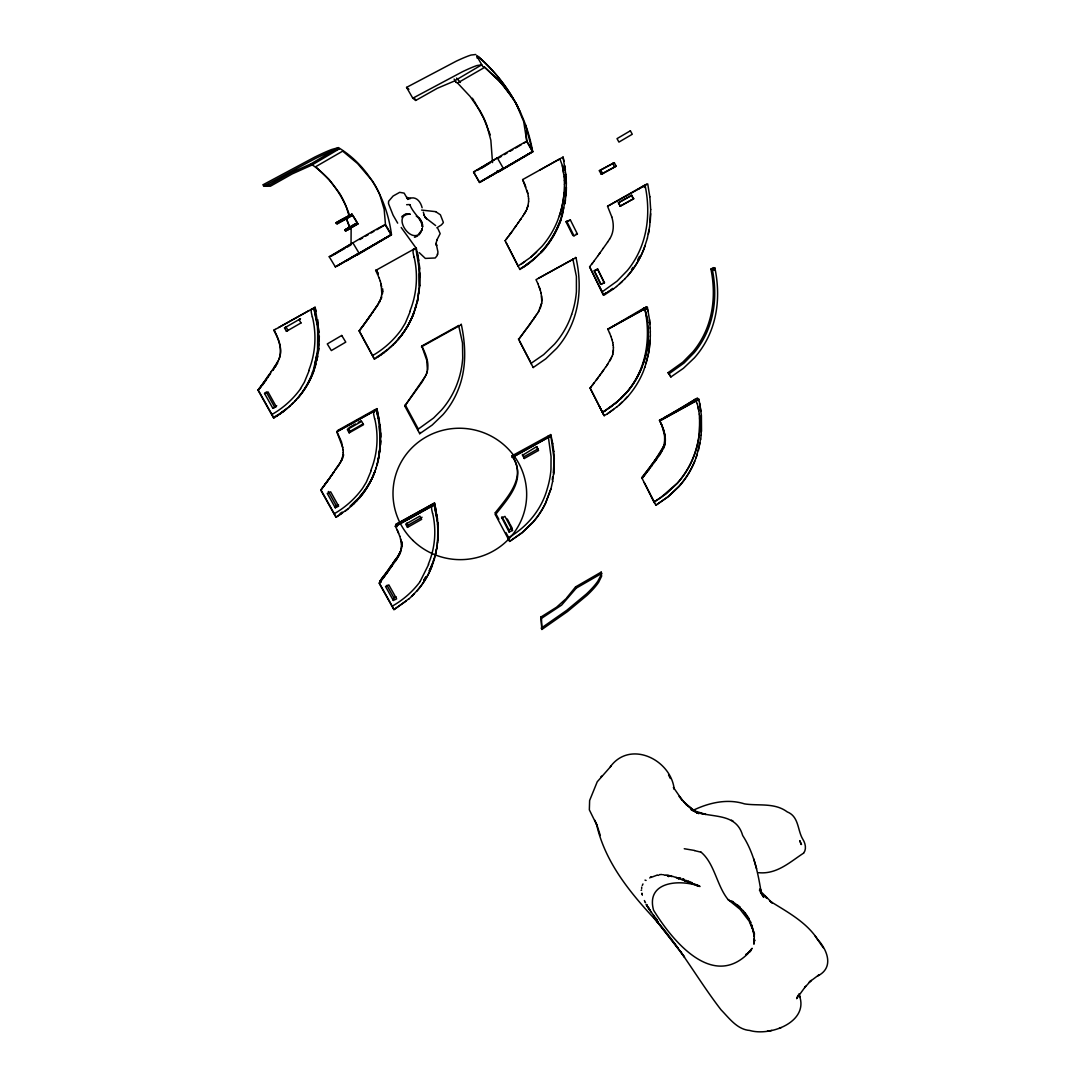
<?xml version="1.0" encoding="UTF-8"?>
<svg xmlns="http://www.w3.org/2000/svg" width="1086" height="1086" viewBox="0 0 1086 1086"><rect width="100%" height="100%" fill="white"/><g stroke="black" fill="none" stroke-linecap="round" stroke-linejoin="round"><path stroke-width="1.5" d="M410.196 214.268L406.558 214.146M650.351 336.253L650.256 332.085M650.718 209.489L649.713 226.092L647.392 238.051M613.386 350.031L613.223 352.231L613.4 347.724M380.114 442.504L379.408 426.174M380.222 438.323L379.937 446.482M419.21 252.604L425.345 258.414L435.228 257.979L437.115 255.672L437.97 252.101L436.124 243.373L436.966 239.572L436.721 240.59M641.69 887.099L641.663 888.565M422.495 224.965L422.495 227.083M422.454 226.526C421.232 218.327 412.504 212.639 409.884 204.643M664.836 438.242L664.686 442.721M438.092 534.651L438.187 530.538M564.489 184.539L564.123 192.466A98.011 95.134 67.7 0 1 559.29 215.992L557.933 219.739A92.459 89.785 68.2 0 1 541.9 246.441L530.81 257.206L518.117 266.043M668.677 875.411L668.664 876.524L668.677 875.411L671.99 876.619M492.528 162.574L490.845 140.23L486.691 124.958A47.417 23.512 61.4 0 0 479.808 110.405L470.129 96.464L457.532 83.011L484.75 67.318L502.818 84.667L515.714 102.681L523.683 121.564L526.832 141.574L532.534 151.673L479.537 182.475L473.645 172.307L475.111 171.412M565.955 195.534L566.376 182.882M566.281 191.34L566.403 187.131M422.454 225.725L422.535 226.906M699.778 424.938L699.357 432.35A91.848 91.129 -40.8 0 1 694.361 454.464L693.004 457.993A86.704 85.957 -41.2 0 1 677.216 483.202L660.424 497.863L654.098 501.854L652.985 499.967L654.614 503.157M319.012 344.561L319.311 336.307M650.704 213.698L650.229 222.006M650.202 340.298L650.242 336.171M380.562 445.029L380.724 432.92M380.819 440.902L378.308 460.369M701.529 431.441L701.393 415.476L699.669 403.245M419.345 286.039L418.884 265.079M419.78 285.509L419.983 273.075M437.631 540.502L437.821 528.556M438.133 534.407L437.264 544.344M421.192 231.725L419.074 234.888M753.915 944.318L754.105 938.942L754.132 940.096M565.385 195.629L565.711 191.462M351.022 244.92L351.145 228.141M343.312 452.21L342.701 456.487M553.358 472.586L553.833 464.957M554.267 466.505L552.679 481.587M553.792 474.188L554.267 458.916M381.838 294.075L381.159 284.098M382.082 291.808L381.471 296.125M382.53 293.491L382.774 291.238M317.574 349.543L317.709 328.882M319.162 344.452L318.239 352.543M401.548 546.19L400.965 550.426M401.806 546.462L401.983 541.941M427.422 369.919L426.73 360.213L421.775 346.027L458.659 325.542L462.5 343.013L462.717 358.068A95.025 92.649 40.4 0 1 458.238 380.684L456.948 384.295A89.636 87.45 40.3 0 1 441.486 410.06L433.558 418.042L418.314 429.065L417.92 430.382M754.471 939.566L754.118 943.449M701.203 435.35L701.244 415.341M380.019 446.292L379.109 454.301M419.834 285.442L417.472 301.324L413.535 313.379A92.147 89.12 47 0 1 397.91 339.769L395.345 342.592M528.692 201.29L527.959 205.593M437.536 542.321L437.93 538.262M692.121 882.782C691.687 885.334 693.167 882.266 691.076 882.321M685.823 880.787L683.433 880.325L684.153 879.456L684.872 881.275L685.89 881.384L685.863 880.42L684.872 881.275M562.249 215.639L566.01 195.521M403.775 214.865L405.404 214.295M664.808 440.495L664.279 444.663M644.867 367.367L648.817 352.231L650.093 340.217L649.428 348.294M318.85 348.457L316.84 360.321M700.728 439.233L701.067 435.214M698.054 886.257L696.723 884.628L700.022 886.502C681.302 879.185 645.573 880.678 653.541 910.149C671.175 938.888 710.515 988.341 746.516 954.974A104.582 68.119 38.7 0 0 747.969 953.467L752.136 948.295L749.679 951.445M379.679 450.228L378.471 458.129M380.304 448.749L377.358 464.061M417.798 298.121L419.413 285.971L419.495 273.563M418.531 294.075L419.047 290.043M410.006 214.227L408.933 213.928M436.762 548.131L437.577 542.063M564.381 203.788L564.829 201.073M564.937 203.747L565.521 199.661M552.258 479.944L552.638 476.795M649.319 348.212L648.003 356.059M317.248 353.412L313.637 368.928M700.592 439.083L698.407 450.581M407.725 214.078L407.318 213.861M343.149 454.328L342.199 458.333M436.382 549.801L437.074 545.837M436.097 551.864L436.803 547.873M427.056 371.928C429.676 363.023 425.726 353.887 421.775 346.027M400.449 552.231L401.861 546.204M425.4 376.218L404.779 406.001L419.712 433.694L432.174 425.06L443.02 414.58A90.097 87.925 39.7 0 0 458.577 388.693C466.627 368.154 465.84 345.28 461.238 324.117M541.656 302.967L538.398 312.103M648.369 234.142L649.143 230.151M421.3 231.427L421.531 230.626A23.634 17.295 60.3 0 0 421.653 230.083L422.291 228.481M612.857 354.253L613.169 352.176M317.764 356.33L313.555 371.48A91.658 87.762 38.3 0 1 298.297 397.503M458.523 326.234L458.659 325.542M699.968 442.925L696.126 457.858M377.67 461.917L378.539 457.939M416.97 302.03L417.852 298.039M417.418 301.392L418.246 297.51M435.567 553.466L436.409 549.543M435.296 555.557L436.138 551.607M753.915 942.648L754.322 936.77L753.345 930.973L749.123 921.05L740.095 909.321L727.932 899.48L732.534 902.249M563.05 210.412L563.702 207.793M393.308 600.449L385.53 586.481L388.856 584.906L396.621 598.875L393.308 600.449L393.906 597.816L386.955 585.313M754.146 936.661L754.39 935.616M407.494 527.362L405.702 524.144L419.861 516.121L421.639 519.352L407.494 527.362L407.997 525.203L406.816 523.072M552.625 481.383L550.941 489.012L545.593 503.252A86.731 85.414 14.3 0 1 533.09 522.23L522.19 532.764L509.646 541.412L495.392 514.75L495.297 512.673C507.827 496.75 526.968 476.673 512.035 455.821L550.738 434.644M647.948 356.004L646.021 363.634M682.212 879.714L683.189 879.185L682.212 879.714L672.343 876.226M314.736 365.181L317.709 349.42L318.171 337.189M417.024 301.962L414.838 309.673M376.706 465.636L377.752 461.726M437.468 254.721L437.672 253.934M434.929 555.869L435.608 553.208M434.332 559.181L435.323 555.299M562.059 214.309L562.752 211.729M562.114 214.309L562.806 211.729M398.643 533.321L395.413 526.194L395.874 524.511L434.522 503.171L436.246 511.085M380.901 579.53L379.285 583.019L394.014 609.436L406.205 601.047M380.955 298.026L381.566 296.044M343.665 454.79L342.402 458.536M419.712 433.694L420.078 432.364M647.446 238.065L643.754 249.441A91.17 89.066 79.8 0 1 627.627 275.885L624.979 278.695M426.526 373.801L427.395 370.95M400.938 550.154L401.521 548.118M421.83 229.621L422.25 228.549M316.04 363.973L313.705 371.344A91.577 87.694 38.3 0 1 298.46 397.34L294.482 401.616M436.871 239.979L440.169 233.639L437.93 228.684M416.495 305.139L414.01 312.659A91.496 88.509 47.1 0 1 398.481 338.873M375.607 469.288L377.439 463.871M612.287 356.127L612.775 354.172M696.791 885.375L685.863 880.42M415.409 237.033L414.458 237.237M433.504 560.62L434.644 556.819M664.17 444.513L662.202 449.808L658.279 455.74M433.205 562.752L434.359 558.923M797.599 996.554L797.966 995.373L796.649 998.672L805.608 986.305L804.631 987.622L811.215 980.4L809.246 982.124L818.83 974.916L818.084 975.771C834.36 967.273 827.165 949.68 817.5 939.2C805.988 921.715 786.97 911.833 769.757 900.986L772.363 903.05L759.426 890.14L763.743 897.348L760.526 892.475M560.919 218.137L561.761 215.612M562.304 215.639L559.684 223.214A92.364 89.744 68.2 0 1 543.652 249.902L532.574 260.654L519.895 269.532L505.085 240.63M550.887 488.809L545.552 503.035A86.663 85.346 14.4 0 1 533.063 521.999L522.162 532.52L509.646 541.412M642.274 885.484L642.966 883.963M697.198 454.097L694.755 461.401A86.704 85.93 -40.3 0 1 678.967 486.609L668.161 496.818L655.849 505.248L668.053 496.628L678.831 486.433A86.649 85.875 -40.3 0 0 694.633 461.238M312.388 372.607L313.786 368.792M408.336 214.064L409.178 214.023M376.34 467.496L374.344 472.872A89.812 86.676 28.5 0 1 359.072 498.42M433.545 560.349L432.255 564.096A87.247 84.423 16.5 0 1 429.296 570.815M433.246 562.48L431.943 566.24A87.776 84.912 16.4 0 1 416.766 591.218M560.566 219.413L559.168 223.132A91.74 89.133 68.2 0 1 543.244 249.631L540.652 252.468L543.271 249.658A91.794 89.201 68.2 0 0 559.222 223.146M559.738 223.227L561.095 219.481M678.478 879.063L678.872 878.004M278.858 359.276C282.957 349.543 278.45 338.9 273.821 330.225L315.13 307.189L319.012 332.302M571.63 314.519L570.299 318.157A89.622 88.115 62.8 0 1 554.525 344.14L543.638 354.633L531.163 363.267L531.461 364.19M645.084 245.707L643.699 249.427A91.143 89.038 79.8 0 1 627.586 275.858M380.276 299.831L381.037 297.958M380.982 299.207L381.743 297.347M647.772 322.569L648.138 341.384A93.844 93.084 78.3 0 1 643.197 364.041L641.84 367.652A88.536 87.844 80.7 0 1 625.943 393.444L620.69 398.874M644.758 367.272L643.509 370.991A88.455 87.803 81.6 0 1 627.586 396.797L625.047 399.526M341.533 460.07L342.307 458.143M309.089 370.72L304.324 382.286L300.55 388.53M425.861 375.552L426.866 372.81M400.286 551.837L401.005 549.896M399.797 553.914L400.517 551.973M410.182 311.506L405.295 323.166L401.453 329.465A98.717 95.364 47.5 0 1 372.579 355.584L373.285 354.796M371.059 470.971L366.294 482.252L362.534 488.347A96.192 92.785 29.4 0 1 334.23 513.732M540.122 308.818L541.765 303.13L541.602 295.921M612.205 356.032L606.816 365.602M428.685 564.34L420.201 581.322M422.155 229.241L421.802 230.327M663.6 446.332L655.17 460.043M663.437 448.735C667.293 440.712 664.741 431.481 661.102 423.879M380.358 299.75L378.593 303.143M340.76 461.713L341.642 459.867M341.628 460.165L342.511 458.346M650.935 876.714L649.74 877.977M426.187 374.561L422.21 381.838L404.779 406.001M526.832 209.34L524.076 214.281L526.004 211.051M400.354 551.579L398.657 554.96M399.024 555.516L399.852 553.656M421.422 230.612L418.137 234.807A13.154 9.638 60.1 0 1 417.567 235.133C407.236 239.422 393.471 215.069 409.055 214.186M335.275 507.786L338.642 506.185L330.633 491.809L327.253 493.411L335.275 507.786L336.28 505.75L338.506 504.691M611.499 357.769L609.775 361.014M401.711 216.942L402.662 215.72M746.123 954.2L745.661 954.499M277.215 362.575C284.016 352.502 279.373 339.701 274.011 330.117L275.274 329.397M278.26 360.837L276.265 364.122M373.733 411.227L374.317 410.169A12.598 12.313 30.7 0 0 374.181 412.218M379.571 301.446L377.629 304.704M379.299 302.492L380.195 300.89M341.737 459.975L339.891 463.274L340.868 461.523M399.58 553.168L397.734 556.426M398.155 557.05L399.078 555.258M539.213 310.325L537.421 313.65M609.585 239.056C613.957 232.58 614.079 224.232 611.785 216.969M405.635 214.173L406.775 214.037M662.514 450.215L658.686 456.31M349.176 432.852L363.525 424.694L361.679 421.368L347.33 429.54L349.176 432.852L350.099 431.305L362.914 424.015M338.954 464.794L339.999 463.084M398.223 556.792L395.236 561.408M609.613 239.056L607.549 242.151M343.135 450.106L341.493 441.88L336.918 431.671L337.705 430.463L376.951 408.594L379.951 425.006M275.274 365.643L276.441 363.986M276.699 364.57L277.69 363.063M376.611 306.238L377.711 304.623M377.344 305.573L378.43 303.971M337.963 466.274L339.932 463.03M522.95 215.802L524.104 214.281M537.326 313.474L528.04 327.022M274.242 367.136L275.45 365.507M396.757 557.865L397.788 556.168M397.286 558.272L390.213 568.521M271.188 371.629L274.432 367M272.64 370.502L273.658 369.023M274.663 367.543L275.681 366.05M272.83 370.367L273.835 368.887M274.853 367.407L275.858 365.914M269.152 374.602L271.364 371.48M375.58 307.745L376.706 306.157M376.313 307.066L377.426 305.492M269.342 374.453L267.115 377.548M269.613 374.928L270.618 373.462M372.471 312.266L375.675 307.664M373.231 311.546L376.408 306.985M370.407 315.252L371.534 313.678M371.181 314.533L372.566 312.171M372.199 313.039L373.326 311.465M268.323 375.932L266.097 379M337.841 466.152L338.954 464.509M336.945 467.727L338.072 466.07M523.072 215.829L520.832 218.843M369.376 316.745L370.502 315.171M370.15 315.999L371.276 314.438M334.936 470.306L336.945 467.401M337.95 465.948L331.895 475.016M332.9 473.564L333.918 472.111M519.895 220.404L520.954 218.87L516.624 224.897M267.78 377.684L268.785 376.245M369.471 316.65L367.312 319.691M370.245 315.917L366.281 321.144M332.818 473.387L333.931 471.745M517.75 223.431L518.837 221.924M659.731 454.858L664.591 445.056L664.605 433.694M330.877 476.455L332.927 473.184M515.565 226.404L516.719 224.951M536.308 314.981L534.217 317.954M265.093 380.439L266.287 378.851M369.226 317.384L365.249 322.596M532.126 320.927L518.687 339.524L518.47 338.737M533.267 319.637L534.312 318.144M607.576 242.151L603.3 248.178M396.824 557.607L392.752 563.539M330.809 476.238L331.922 474.609M329.873 477.881L330.999 476.252M514.52 227.897L515.646 226.445M515.674 226.458L513.461 229.377M603.327 248.192L599.078 254.151M395.82 559.019L387.783 570.53M329.805 477.65L330.918 476.035M391.761 564.951L388.774 569.145M391.286 566.838L392.277 565.412M265.269 380.304L263.056 383.29M265.581 380.684L266.776 379.123M328.868 479.306L329.995 477.677M389.209 569.933L390.281 568.25M607.78 364.027L605.757 367.082M600.151 252.685L598.019 255.631M603.599 369.919L599.499 375.837L600.463 374.29M605.689 366.973L601.59 372.946M367.177 320.289L364.014 324.619M328.8 479.062L329.927 477.446M327.863 480.718L328.99 479.102M513.556 229.431L508.302 236.639M389.277 569.661L386.209 574.1M749.666 951.54L750.833 950.807M264.265 381.729L261.02 386.073M264.753 381.946L265.758 380.548M328.922 478.858L325.963 483.284M327.972 480.514L324.836 484.858M388.272 571.06L383.209 578.159M364.217 324.022L365.344 322.488M512.511 230.911L510.406 233.802M526.927 328.271L518.633 339.294L533.185 367.543L545.729 358.855L556.684 348.321A90.07 88.604 62.7 0 0 572.553 322.203C580.576 301.745 580.793 278.898 575.96 257.654L575.404 257.368M598.047 255.631L593.798 261.359M655.062 459.88L653.107 462.894M654.139 461.469L657.139 457.016M655.469 460.464L653.5 463.491M654.546 462.052L657.546 457.586M658.578 456.147L655.577 460.627M263.559 383.48L264.563 382.096M386.779 571.901L387.851 570.259M599.431 375.729L596.377 380.1M327.918 480.243L324.795 484.519M652.998 462.745L651.043 465.731M653.392 463.328L651.437 466.315M363.186 325.42L364.326 323.913M598.386 377.168L596.363 380.073M651.967 464.156L650.012 467.129M652.36 464.74L650.405 467.727M677.773 878.18L676.089 877.298M385.788 573.259L386.86 571.63M262.228 384.539L257.966 390.091L273.658 418.11L277.106 415.924M262.554 384.851L263.749 383.331M326.805 481.817L323.832 486.216M510.325 233.734L506.198 239.382M362.154 326.818L363.294 325.325M362.982 326.004L364.109 324.524M384.797 574.603L385.869 572.987M385.286 575.2L382.204 579.476M649.903 466.966L647.962 469.885M650.297 467.564L648.342 470.496M596.309 379.991L590.16 388.177M262.744 384.702L258.169 389.928L273.835 417.934M384.865 574.331L381.81 578.539M648.885 468.351L642.07 478.234L646.17 473.034M649.265 468.948L647.31 471.853M361.122 328.189L362.262 326.71M361.964 327.361L363.091 325.909M593.825 261.373L589.589 266.803L603.137 294.768L606.409 292.772M601.915 573.299L576.299 588.096L561.625 605.092L541.493 618.368L541.9 629.459L567.435 611.594L587.01 595.332A83.011 17.661 -31.2 0 0 598.657 582.245L601.63 576.15L601.21 572.105L575.58 586.902L566.512 598.087M323.791 485.836L324.918 484.302M322.827 487.533L323.954 485.999M383.874 575.661L380.819 579.802M260.206 387.281L258.169 389.928M594.232 382.761L592.155 385.462M646.822 471.093L641.69 477.609L655.849 505.248M647.202 471.691L642.165 478.397M360.09 329.533L361.231 328.081M360.946 328.705L362.072 327.266M591.721 264.142L592.766 262.771M381.213 580.779L382.286 579.191M507.176 237.929L505.153 240.725M322.8 487.139L323.913 485.632M321.809 488.849L322.949 487.329M259.703 388.679L260.721 387.376M361.041 328.596L359.059 330.85L374.371 359.195L377.738 357.05M495.392 514.75C509.158 497.035 527.022 478.98 512.035 455.821M380.209 582.055L381.281 580.494M611.174 765.969L597.246 781.771L589.63 800.477L589.345 809.844L597.219 825.849L594.884 820.297M322.922 486.922L320.927 489.908L336.103 517.072L342.457 513.04M321.931 488.632L320.804 490.125L335.995 517.316L348.457 508.533M646.075 880.461L645.016 880.122M380.29 581.77L379.204 583.304L393.946 609.735L409.015 598.671M591.123 386.765L590.132 388.136L603.477 414.472M565.901 598.834L556.507 607.25L540.76 617.147L541.9 629.459M600.857 776.952L601.603 776.11M395.942 341.683L398.548 338.751M541.045 252.766L543.652 249.902M358.163 498.474L359.819 496.655M356.561 501.162L359.167 498.189A89.744 86.608 28.5 0 0 374.426 472.668M627.518 396.634L622.373 402.187M291.835 404.318L295.935 400.137M393.281 344.384L396.01 341.574M392.657 345.321L395.413 342.484M537.95 255.21L539.796 253.418M357.416 499.166L350.113 506.144M353.941 503.809L356.656 500.945M625.02 278.722L619.441 284.03M414.323 593.608L408.96 598.97M411.675 596.485L416.807 590.92A87.708 84.857 16.4 0 0 431.984 565.969M651.016 877.42L656.582 875.357M803.654 853.067C806.722 849.13 805.418 843.238 802.771 839.166C797.382 830.233 799.065 816.563 787.228 811.894C774.576 802.432 758.802 806.083 744.534 803.884C727.688 798.468 709.416 802.622 693.845 809.98M359.914 330.022L359.167 330.755L374.466 359.059M610.318 766.784C630.07 739.688 670.836 759.44 674.216 789.196L673.415 787.391L682.347 800.341L679.184 796.377L687.085 805.486L683.27 801.21L694.063 811.174M274.473 406.775L266.26 392.073L264.563 393.499L272.857 408.322L276.726 405.702M289.066 406.911L293.301 402.811M390.498 346.977L393.349 344.276M392.738 345.199L386.969 350.411M536.62 252.088L530.85 257.233M535.154 257.816L537.054 256.106M351.199 506.347L354.036 503.578M622.305 281.437L616.509 286.514M750.032 950.739L746.706 954.322L748.078 953.291M622.278 402.064L616.699 407.169M619.59 404.739L622.332 402.132M286.188 409.381L290.559 405.39M388.584 348.62L390.58 346.855M535.181 257.844L526.14 264.984M351.294 506.117L345.402 511.072M617.825 401.304L602.554 412.463M615.029 403.87L625.835 393.322A88.482 87.79 80.6 0 0 641.731 367.557M287.695 407.847L278.342 414.689M283.202 411.743L286.351 409.205M387.702 349.325L378.376 356.167M383.955 352.787L387.05 350.289M613.481 288.89L616.549 286.541M638.188 312.483L646.387 306.768L648.261 311.519M616.617 407.046L607.481 413.793L604.155 415.626L603.436 414.418M281.491 412.585L284.559 410.359M280.107 413.983L283.365 411.567M749.068 951.716L750.372 951.621L750.182 950.807M380.847 355.041L384.037 352.665M526.113 264.943L529.221 262.69M529.534 263.043L523.18 267.468M610.59 289.881L612.694 288.414M613.522 288.917L603.87 295.283L589.617 266.817M611.961 406.069L602.513 412.395L599.445 406.368M613.631 409.368L607.441 413.725M803.586 853.134C789.875 862.108 776.843 874.461 758.72 872.696M608.662 408.485L619.916 399.431L627.287 391.598A84.83 84.192 81.9 0 0 638.853 373.353C648.261 353.33 649.401 330.198 644.799 308.763L643.835 308.18L607.821 329.262L609.585 333.022M276.93 416.114L280.283 413.807M377.656 357.172L380.942 354.918M521.416 264.02L524.647 261.862M525.067 265.69L519.651 269.124M607.427 292.039L609.599 290.654M340.094 513.488L342.171 512.103M541.14 628.21L566.688 610.359L586.277 594.096A83.025 17.593 -31.2 0 0 597.938 581.024L600.585 576.028L601.21 572.105M559.887 158.895L562.358 165.574L564.082 176.774M524.389 183.534L522.597 179.624L563.091 157.049L565.806 174.33M668.609 875.71L666.302 875.289M638.364 189.14L646.686 184.104M698.122 400.761L697.456 397.978L687.044 404.25A116.283 16.752 -28.7 0 1 666.668 416.196L664.265 417.553M695.067 399.485L687.18 404.372A116.351 16.765 -28.7 0 1 666.777 416.332L659.419 420.255L661.211 424.015M509.633 541.167L507.922 537.977C526.819 527.334 541.561 509.701 547.29 488.646A92.432 90.993 16.5 0 0 550.969 469.573L551.05 456.582L548.213 436.043M286.433 331.339L287.966 330.388L286.066 326.995L284.518 327.918L286.433 331.339L300.958 322.963M353.574 216.833L351.932 214.227L346.04 217.689L350.235 228.44L345.782 230.897L345.158 229.852L352.502 225.413L357.199 222.888L357.918 223.92L351.932 214.227L343.895 218.327M345.443 230.924L350.642 227.897L350.018 226.852L344.832 229.893L345.443 230.924L351.226 227.531M278.518 414.513L274.975 416.467M376.19 357.498L378.457 356.032M603.097 294.74L606.368 292.745M668.134 372.647L682.836 362.127L692.882 351.891A84.871 83.527 -82.5 0 0 704.502 333.66C713.991 313.664 715.321 290.546 710.923 269.056L713.488 267.658L714.887 268.011C719.312 289.161 718.66 311.804 710.448 331.99A88.984 87.599 -82.3 0 1 694.375 357.878L683.406 368.33L670.904 376.951L668.134 372.647L670.904 376.951M669.247 373.625L684.031 363.036L694.144 352.733A85.373 84.029 -82.2 0 0 705.832 334.407C715.389 314.288 716.719 291.034 712.294 269.409L710.923 269.056M349.176 216.304L346.515 207.48A47.255 27.014 59.4 0 0 339.429 193.104L329.18 179.543L315.646 166.728L342.687 151.13L357.565 163.538L372.349 180.914A50.377 29.526 53.4 0 1 379.788 194.706L384.145 209.259L385.476 224.666L391.367 234.617L335.343 266.871L329.234 256.744L332.207 255.414M333.578 254.586L352.882 242.843A34.562 0.719 -30.4 0 1 385.163 224.707L391.082 234.698L346.095 261.115M602.472 412.327L605.716 410.359M476.578 170.529L482.469 166.945M483.949 166.049L497.361 157.918A34.698 0.719 -30.5 0 1 526.968 141.356L532.697 151.483L487.492 178.036M654.206 502.031L666.532 493.601L677.325 483.379A86.758 86.011 -41.2 0 0 693.139 458.156L694.497 454.613A91.903 91.183 -40.8 0 0 699.493 432.5L699.574 417.648M336.904 266.26L391.082 234.698M479.537 182.475L532.697 151.483M661.89 874.501L659.501 874.624M338.411 147.628L331.773 149.474A86.799 6.217 -30.1 0 0 314.845 157.036L262.771 184.905L269.613 184.891L291.577 172.511L310.854 163.905L338.411 147.628C368.928 166.049 387.105 200.095 391.503 234.834L357.104 255.061M357.199 222.888L345.185 229.838M351.145 227.612L357.81 223.906L347.805 229.798L347.194 228.779L349.611 227.395L346.04 217.689A46.712 1.629 -30.3 0 0 345.402 218.001L335.873 222.874L337.57 223.675L346.013 219.033A46.698 1.602 -30.3 0 1 346.651 218.707L352.543 215.245L336.497 223.906M329.234 256.744L352.882 242.843L358.964 252.997L335.343 266.871M359.819 239.599L362.629 237.943M365.453 236.286L368.263 234.644M371.086 232.988L373.896 231.332M376.856 229.73L385.476 224.666M481.709 167.936L484.532 166.28M487.356 164.624L490.193 162.954M498.678 157.972L501.501 156.316M504.338 154.646L507.162 152.99M509.986 151.321L512.823 149.664M515.646 148.008L521.307 144.682M524.144 143.013L526.968 141.356M498.053 172.24L532.669 151.904C526.561 115.116 506.646 81.369 478.668 56.934M412.802 98.202L415.748 100.441L437.278 88.305L453.921 81.246L481.682 64.834L477.025 65.527A86.853 6.19 -30.5 0 0 462.392 71.771L412.802 98.202L406.558 87.396L456.337 61.128A86.989 6.787 -30.5 0 1 471.12 55.033L475.844 54.504M476.93 57.938L478.627 56.947C496.044 72.463 510.787 91.183 520.493 112.469M351.633 227.313L352.624 226.743M335.873 222.874L338.221 221.53M573.367 259.079L538.48 278.287M483.012 167.19L480.026 168.9M483.677 166.81L484.98 166.063M485.632 165.683L486.949 164.936M340.108 251.178L340.8 250.785M341.479 250.391L342.85 249.604M343.529 249.21L344.886 248.436M346.936 247.255L348.294 246.481M348.986 246.088L350.344 245.3M284.518 327.918L300.51 318.727L299.084 319.596L300.985 323.017M633.722 198.752L630.396 200.435A92.582 3.19 -28.9 0 1 622.156 205.105L620.215 206.191L618.409 202.756A93.64 3.027 -29 0 0 631.509 195.358L633.722 198.752L620.215 206.191M337.447 221.965L341.18 219.847M339.226 251.68L335.886 253.581M377.507 274.324L375.702 270.428L376.34 270.061L378.227 273.876L376.435 270.007M353.574 226.2L354.484 225.684M349.678 427.205L355.38 423.961M358.231 422.332L361.081 420.716M339.728 220.675L342.579 219.06M536.918 446.672L538.452 450.473L524.28 458.496L522.542 455.238L536.593 446.672M524.28 458.496L523.995 456.799L538.072 448.83M407.997 525.203L422.06 517.235M478.464 169.783L479.225 169.348M312.401 308.709L311.356 309.293A13.018 12.611 43.4 0 0 311.302 312.415L312.266 316.881M341.886 219.453L351.932 214.227M375.607 270.482L416.277 247.825L419.264 264.74L420.038 277.283M278.668 327.524L309.021 310.596M599.35 170.706L614.309 162.696L616.142 166.185L602.662 173.692L601.169 174.14L599.35 170.706L614.309 162.696M601.169 174.14L616.142 166.185M354.932 225.399L355.991 224.816M335.126 254.002L333.769 254.748M559.928 158.855L539.905 170M607.576 206.259L647.745 183.941L649.808 196.756M618.409 202.756L631.916 195.317M575.96 257.654L535.995 279.672L537.882 283.595M421.409 346.855L461.102 324.809M336.918 431.671L376.299 409.829L378.05 418.164M607.766 329.207L647.378 307.352L649.523 319.8M607.848 329.289L647.432 307.379L644.745 308.723L643.767 308.152L644.419 310.352M512.212 457.328L551.104 435.853L512.239 457.518M406.761 519.923L420.377 512.388M395.413 526.194L434.264 504.732L437.169 520.886M395.345 526.438L434.237 504.963L436.64 516.909M661.958 419.047L659.528 420.391L661.632 424.517M659.826 420.744L698.882 399.214L700.999 411.445M659.949 420.879L699.017 399.336M413.359 249.454L413.196 249.549A13.018 12.693 57.5 0 0 413.101 252.671L414.01 257.178M712.294 269.409L714.887 268.011M356.371 224.639L357.823 223.933M475.329 171.507L473.686 172.307M332.642 255.359L330.85 256.255M604.495 282.781L600.694 284.26L598.82 280.297A48.436 1.928 63.2 0 0 594.178 270.781L597.626 269.084L604.495 282.781L600.694 284.26M413.209 249.522L413.617 249.305A12.937 12.611 57.6 0 0 413.495 250.391M565.942 221.666L570.408 220.051L577.413 234.033L574.005 235.798L572.865 235.472L565.942 221.666L570.408 220.051M597.626 269.084L594.259 270.821L601.128 284.518M680.474 951.336L684.533 957.133L656.636 920.914C680.963 948.458 698.651 980.875 721.05 1009.831C729.168 1018.098 737.136 1029.501 749.693 1030.451C770.313 1036.56 808.961 1021.994 799.459 995.726L799.853 997.382L799.038 993.717M264.563 393.499L267.998 391.87L276.265 406.693L272.857 408.322M501.623 517.968L504.949 516.393L512.47 530.497L509.144 532.072L501.569 517.262M509.144 532.072L508.967 529.887L512.266 528.325L510.393 524.823M393.906 597.816L396.105 596.771M436.803 227.856L440.631 225.399A10.941 10.643 61.7 0 0 441.473 224.843L443.183 222.861A2.905 2.824 61.9 0 0 443.346 222.345L440.4 214.797L435.69 211.661M416.264 236.626L417.581 236.029M779.219 1028.401L781.187 1027.573M684.153 879.456L682.877 879.239M665.908 875.031L664.741 875.289M406.639 204.711L408.662 204.589A62.676 45.856 58.7 0 1 409.884 204.657M679.442 878.493L680.718 878.194L679.266 878.221M694.13 884.371L695.678 884.425M767.286 1031.279L771.861 1030.383M754.96 940.408L754.485 940.843M644.079 185.543L645.07 185.394C649.727 207.467 648.613 231.237 639.03 251.884A87.45 85.414 79.8 0 1 627.301 270.604L617.106 281.098L602.16 291.876L599.038 285.604M752.937 929.874L753.806 934.191L754.553 934.096L749.897 921.512M421.585 210.073L435.662 211.648M747.657 952.829L748.525 952.775M662.894 874.8L663.845 874.746M751.539 925.367L752.367 925.326M641.663 890.058L641.066 890.316M684.261 848.736L694.619 850.474M744.887 912.498L749.164 918.783M421.368 221.558L421.965 222.521M686.556 881.438L687.967 882.076M576.232 233.734L577.413 234.033M421.762 222.481L422.522 224.612L422.101 223.526M700.809 851.953C714.479 863.126 716.651 885.171 727.688 899.072M671.202 875.655L670.822 876.226M658.659 875.397L657.261 875.017M696.289 812.002L691.293 809.898L705.9 814.446L700.47 813.305C717.194 817.324 736.783 814.839 742.661 835.487C753.793 852.646 758.042 872.737 761.177 892.583L760.214 888.579L761.15 892.244M731.665 901L733.24 901.814M416.291 216.128L417.323 216.806M693.384 810.604L698.909 813.618L691.225 809.369L697.579 813.156L685.714 803.912L692.298 809.776M737.082 905.303L743.557 910.991M736.702 904.652L733.498 902.29M733.24 821.301L731.421 820.161M408.268 198.792L406.653 197.123L407.44 198.412L410.386 198.466L409.313 198.507C416.223 195.887 420.635 201.711 422.128 207.779M418.3 217.471L417.567 216.874M419.128 218.137L418.504 217.58L419.888 219.06M310.854 163.905C328.624 175.783 341.791 193.797 349 213.806M740.313 907.244L737.584 905.032M688.28 881.045L691.714 883.271M406.558 87.396L407.752 88.36M407.942 88.523L408.906 89.31M408.105 198.684L407.494 198.127L407.834 199.444L404.141 193.118L399.675 192.344L393.105 196.023L388.625 201.249L388.489 203.584L393.105 215.218L397.68 223.146M425.997 218.3L425.454 217.716L435.662 225.576M484.75 67.318L498.786 80.283L512.959 98.107M698.95 886.407L697.999 885.565L698.583 886.217M694.931 399.363L697.416 403.965M426.608 218.87L424.735 216.847L425.278 217.553M644.84 902.059L645.546 902.751M739.159 907.068L741.073 909.036M764.49 895.76L766.906 898.38L766.254 897.674M456.568 78.083L460.396 82.441M655.659 919.068L657.98 921.824L646.156 904.719M401.209 227.503L416.305 248.395M655.577 917.874L657.016 919.774M678.275 948.404L653.582 917.385L657.587 922.163C630.98 893.792 605.146 862.976 596.485 824.03M653.596 915.294L654.614 916.679M815.043 935.86L823.215 947.711M751.05 922.598L743.829 911.548M424.816 216.969L423.323 212.137M650.772 911.371L651.451 912.362M472.315 98.188L473.863 100.482M649.713 909.837L650.107 910.435L646.441 904.434M421.653 221.87L419.943 219.182M517.873 265.663L512.198 254.531M353.52 216.643L355.733 220.254M474.582 101.663L483.759 118.428L490.275 134.895M266.206 184.864L267.047 186.235M540.76 617.147L541.493 618.368M355.787 220.282L356.86 222.101M336.945 222.657L337.57 223.675M349.611 227.395L350.235 228.44M575.58 586.902L576.299 588.096M644.365 900.538L644.867 901.394M414.228 97.808L415.748 100.441M421.205 220.947L420.187 219.426M497.198 170.76L497.917 172.009M454.138 79.074L455.862 82.088M476.849 56.105L482.849 66.653A8.389 4.887 60.9 0 1 483.759 66.925A4.765 2.701 58.9 0 1 484.18 66.993M348.253 428.02L350.099 431.305M379.829 581.051L380.629 582.503M328.325 491.469L336.28 505.75M379.91 580.779L380.819 582.422M405.241 404.834L418.314 429.065M522.841 454.654L523.995 456.799M502.112 517.045L508.967 529.887M495.297 512.673L498.854 519.325M505.927 532.574L508.75 537.855M536.728 447.215L538.452 450.473M507.284 518.986L509.768 523.669M618.531 202.756L620.35 206.191M600.83 170.203L602.662 173.692M515.714 102.681L518.158 107.31M531.163 363.267L529.316 359.778A62.051 0.91 62.7 0 1 524.782 351.131L519.529 341.045M612.667 163.294L614.472 166.728M631.509 195.358L633.274 198.792M590.092 388.069L604.237 415.762M506.008 242.422L512.212 254.558M668.555 774.956L670.374 778.513M397.15 526.642L395.942 524.28L434.563 502.954L437.441 518.999M644.215 482.578L646.727 487.492M646.632 487.315L649.645 493.261M649.537 493.085L651.532 497.008M567.001 221.815L574.005 235.798M651.424 496.831L652.618 499.18M652.51 498.99L653.093 500.144M604.033 282.509L600.952 276.048A51.205 2.145 63.3 0 0 597.544 269.029M522.692 179.557L527.769 193.498L527.09 190.389M397.232 529.778L399.77 536.375M421.992 223.105L421.992 223.349M377.589 274.269L379.028 277.867M752.489 927.973L751.783 926.059L752.679 928.666M801.509 844.419L799.771 840.645L801.101 844.514M537.787 283.46L540.407 290.329M524.484 183.48L525.841 187.131M609.504 332.94L610.97 336.47M661.51 424.382L663.994 430.979M667.51 875.194L667.876 876.144M379.123 277.812L380.209 281.138M539.213 286.962L541.208 293.315M597.354 826.31L600.314 835.487M610.889 336.389L612.029 339.66M525.583 125.026L532.669 151.904M662.433 427.232L664.741 435.948M611.812 216.969L607.549 206.272L644.025 185.557A109.523 106.971 76.1 0 1 644.405 187.484M532.887 366.606L533.185 367.543M753.793 858.999L756.63 868.827M572.811 258.794L576.394 276.455L576.408 291.672A94.998 93.355 62.2 0 1 571.63 314.519M644.745 308.736L647.351 319.053M399.838 536.131L401.141 541.805M423.798 215.259L423.676 214.702M380.304 281.084L381.648 286.935M374.561 418.599L373.652 414.268A12.665 12.38 30.5 0 1 373.733 411.255M611.947 339.579L612.789 342.592M432.5 513.298L431.631 509.076A12.38 12.122 11.1 0 1 431.739 506.13L431.997 504.556A12.313 12.055 11.3 0 0 431.848 506.565M663.573 430.463L664.293 433.314M313.963 307.867L317.098 324.795M313.813 307.949L316.501 320.587M645.736 312.062L647.88 322.637M314.981 307.27L316.012 311.451M697.28 403.843L698.868 410.725M376.869 408.743L379.394 420.947M377.209 414.065L376.218 409.979L336.809 431.834L342.823 447.636M641.989 893.493L642.247 894.579L641.948 893.276M415.816 248.083L419.237 269.355M563.05 157.076L563.946 161.393M400.666 538.955L401.426 544.208M646.333 306.727L646.944 309.51M562.358 165.574L563.675 172.959M551.104 435.853L552.72 443.726M550.683 434.481L553.887 457.6M417.241 252.033L418.775 260.477M713.488 267.658L714.018 270.414M698.081 407.169L699.37 414.214M541.1 293.166L541.968 300.958M527.905 193.444L528.285 196.308M612.708 342.511L613.264 345.307M378.132 418.001L378.756 422.25M522.407 454.41L522.542 455.238M564.761 165.683L565.385 170M564.204 165.982L564.761 170.298M317.791 319.718L319.162 340.515M378.838 422.087L380.019 434.468M552.665 443.55L553.779 451.437M436.952 514.818L437.821 522.936M525.855 131.42L526.832 141.574M696.723 884.628L696.859 885.796M317.248 324.687L317.872 333.158M649.944 323.94L649.469 319.773L650.229 328.067M380.032 424.843L380.371 429.051M649.862 196.756L650.663 209.489M528.42 196.267L528.529 198.914M437.196 520.642L437.549 524.85M699.221 414.092L699.886 421.409M419.264 264.74L419.671 268.948M512.402 529.764L512.47 530.497M613.183 345.226L613.481 347.805M753.942 935.996L753.806 934.191M664.632 435.812L664.944 438.391M507.854 537.108L507.922 537.977M565.86 174.303L566.132 178.62M553.724 451.26L554.322 459.106M380.453 428.889L380.765 437.101M564.136 176.746L564.34 180.643M437.848 522.705L438.065 526.873M437.59 524.606L437.889 532.737M648.152 326.221L648.03 341.303A93.79 93.029 78.3 0 1 643.088 363.932M566.186 178.606L566.322 182.896M650.12 327.986L650.365 332.167M343.244 449.93L343.203 452.4M438.092 526.629L438.147 530.783M564.394 180.615L564.435 184.552M401.915 542.185L401.969 544.398M401.494 543.964L401.481 546.434M382.72 288.89L382.693 291.306M528.678 198.874L528.543 201.317M553.833 457.41L553.887 465.147M639.545 256.323A90.586 88.495 79.7 0 1 637.74 259.758M633.002 267.414A90.586 88.495 79.7 0 1 631.509 269.491M643.686 308.166A106.333 105.383 66.2 0 1 644.12 310.026M564.177 192.453A98.079 95.201 67.7 0 1 559.344 215.992M420.309 581.39A93.993 90.925 17.5 0 1 392.195 606.178M432.296 563.824A87.179 84.355 16.5 0 1 429.337 570.544M425.821 576.938A87.179 84.355 16.5 0 1 423.866 580.005M425.78 577.223A87.247 84.423 16.5 0 1 423.825 580.291M432.635 513.271A88.129 85.265 17 0 1 428.332 564.204M375.091 471.052A89.188 86.093 28.7 0 1 359.914 496.438M375.009 471.256A89.256 86.161 28.6 0 1 359.819 496.655M374.711 418.572A90.192 87.016 29 0 1 370.693 470.822M300.659 388.625A98.88 94.577 38.8 0 1 271.907 414.485M312.537 372.471A92.229 88.292 38.2 0 1 297.17 398.657M312.401 316.854A92.704 88.699 38.5 0 1 308.723 370.557M414.078 312.578A91.414 88.428 47.1 0 1 399.376 337.8M413.603 313.284A92.066 89.052 47 0 1 397.978 339.66M414.146 257.151A92.541 89.446 47.3 0 1 409.829 311.356M694.673 850.677A274.229 166.307 35.9 0 1 700.864 852.157M455.916 82.264A6.57 2.905 59.1 0 1 457.043 82.807M476.863 55.997A6.217 3.394 62.7 0 1 478.084 56.323M527.986 205.593L526.696 209.34L528.095 205.593M339.158 148.931L311.587 165.221L292.378 173.828L270.4 186.208L263.586 186.263L315.646 158.38A86.771 6.136 -30.1 0 1 332.533 150.791L339.158 148.931M497.361 157.918L473.55 171.9L479.469 182.19L503.239 168.221L497.361 157.918M630.369 130.795L617.024 138.628L618.925 142.09L632.269 134.257L630.369 130.795M341.723 335.465L327.28 343.936L331.339 350.574L345.769 342.117L341.723 335.465M408.377 198.466L407.25 198.29L408.404 198.507M648.288 907.611L650.107 910.625L648.288 907.611M642.301 894.755L641.785 893.642L642.274 894.742M647.297 906.186L646.835 905.086L647.297 906.186M436.558 245.612L436.165 243.4L436.558 245.612M565.616 178.81L565.29 174.547L565.806 183.059L565.562 178.837M412.965 540.475A66.884 65.662 10.8 0 0 524.538 510.854A66.884 65.662 10.8 0 0 442.002 430.504A66.884 65.662 10.8 0 0 412.965 540.475"/></g></svg>
